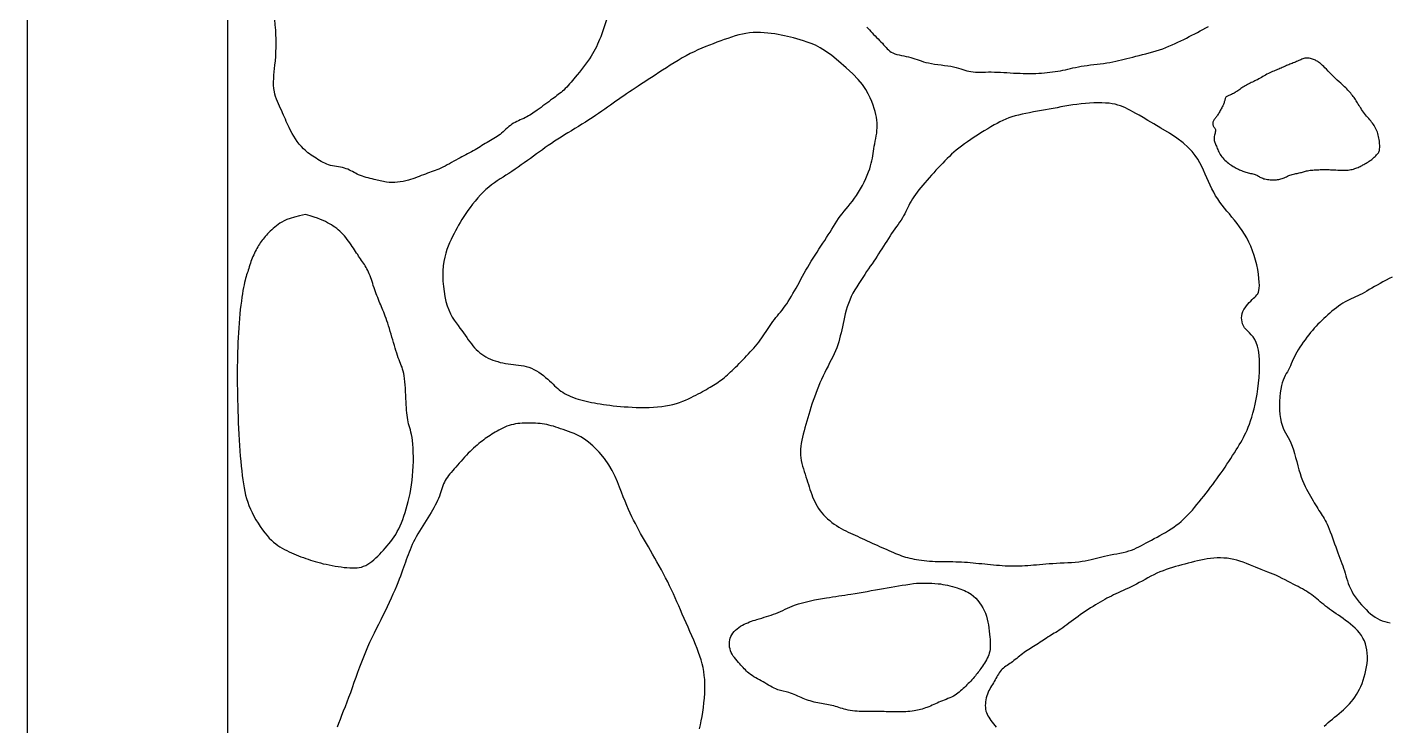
# Model space of a CAD drawing. Header units: inches. Extents: x 11 to 68, y 11 to 126.
# Drawn here: x 11.41 to 45.38, y 51.98 to 69.4 of the extents above; entities that cross this region are included whole.
import ezdxf

# ---------------------------------------------------------------- set-up
doc = ezdxf.new("R2010")
doc.units = ezdxf.units.IN
doc.header["$MEASUREMENT"] = 0

msp = doc.modelspace()

# ---------------------------------------------------------------- linework, layer by layer
for p, q in [((11.407, 126.012), (11.407, 23.607)), ((16.407, 26.012), (16.407, 126.012))]:
    msp.add_line(p, q)
for points in [[(32.344, 69.404), (32.373, 69.368), (32.404, 69.331), (32.436, 69.294), (32.47, 69.257), (32.507, 69.22), (32.544, 69.183), (32.582, 69.145), (32.62, 69.108), (32.657, 69.071), (32.693, 69.034), (32.727, 68.997), (32.759, 68.961), (32.789, 68.927), (32.818, 68.893), (32.848, 68.861), (32.879, 68.831), (32.913, 68.803), (32.95, 68.778), (32.992, 68.756), (33.039, 68.737), (33.091, 68.721), (33.145, 68.707), (33.203, 68.694), (33.261, 68.682), (33.32, 68.67), (33.378, 68.658), (33.434, 68.644), (33.488, 68.629), (33.54, 68.612), (33.591, 68.594), (33.643, 68.576), (33.697, 68.557), (33.754, 68.539), (33.815, 68.523), (33.881, 68.507), (33.954, 68.493), (34.031, 68.481), (34.112, 68.47), (34.194, 68.459), (34.276, 68.448), (34.356, 68.437), (34.433, 68.424), (34.504, 68.411), (34.57, 68.395), (34.629, 68.379), (34.684, 68.361), (34.736, 68.344), (34.786, 68.328), (34.835, 68.313), (34.885, 68.301), (34.936, 68.291), (34.99, 68.284), (35.047, 68.281), (35.106, 68.279), (35.169, 68.279), (35.234, 68.28), (35.301, 68.282), (35.371, 68.283), (35.444, 68.283), (35.519, 68.282), (35.595, 68.279), (35.674, 68.275), (35.753, 68.271), (35.834, 68.266), (35.915, 68.261), (35.997, 68.257), (36.078, 68.253), (36.159, 68.25), (36.24, 68.247), (36.319, 68.246), (36.398, 68.246), (36.475, 68.247), (36.551, 68.249), (36.626, 68.252), (36.698, 68.256), (36.769, 68.261), (36.839, 68.267), (36.906, 68.275), (36.973, 68.283), (37.038, 68.293), (37.102, 68.303), (37.165, 68.315), (37.228, 68.327), (37.29, 68.34), (37.353, 68.354), (37.416, 68.368), (37.48, 68.383), (37.546, 68.397), (37.614, 68.411), (37.684, 68.424), (37.758, 68.436), (37.835, 68.447), (37.914, 68.458), (37.996, 68.467), (38.079, 68.477), (38.161, 68.487), (38.243, 68.497), (38.323, 68.508), (38.401, 68.52), (38.475, 68.534), (38.547, 68.549), (38.617, 68.565), (38.687, 68.582), (38.756, 68.6), (38.826, 68.618), (38.898, 68.637), (38.972, 68.656), (39.05, 68.676), (39.13, 68.695), (39.213, 68.716), (39.297, 68.737), (39.382, 68.759), (39.467, 68.782), (39.551, 68.807), (39.634, 68.834), (39.716, 68.862), (39.795, 68.892), (39.873, 68.923), (39.949, 68.956), (40.024, 68.99), (40.098, 69.024), (40.17, 69.059), (40.24, 69.094), (40.31, 69.129), (40.379, 69.164), (40.447, 69.2), (40.515, 69.235), (40.583, 69.271), (40.652, 69.307), (40.721, 69.344), (40.791, 69.381), (40.862, 69.419)], [(31.828, 68.382), (31.635, 68.555), (31.465, 68.693), (31.313, 68.802), (31.178, 68.885), (31.058, 68.948), (30.949, 68.995), (30.851, 69.03), (30.76, 69.059), (30.674, 69.084), (30.592, 69.108), (30.513, 69.13), (30.436, 69.15), (30.36, 69.168), (30.284, 69.186), (30.207, 69.202), (30.127, 69.217), (30.044, 69.231), (29.958, 69.243), (29.871, 69.254), (29.781, 69.262), (29.69, 69.267), (29.599, 69.268), (29.507, 69.265), (29.416, 69.257), (29.325, 69.244), (29.236, 69.227), (29.146, 69.205), (29.057, 69.18), (28.967, 69.151), (28.877, 69.121), (28.787, 69.089), (28.696, 69.056), (28.604, 69.022), (28.511, 68.988), (28.417, 68.952), (28.322, 68.915), (28.226, 68.876), (28.129, 68.834), (28.031, 68.788), (27.933, 68.74), (27.834, 68.687), (27.735, 68.632), (27.635, 68.573), (27.537, 68.513), (27.438, 68.452), (27.342, 68.39), (27.246, 68.328), (27.153, 68.267), (27.061, 68.207), (26.972, 68.149), (26.886, 68.093), (26.802, 68.038), (26.72, 67.984), (26.641, 67.932), (26.565, 67.882), (26.491, 67.832), (26.421, 67.784), (26.352, 67.738), (26.285, 67.691), (26.218, 67.645), (26.152, 67.599), (26.086, 67.553), (26.018, 67.506), (25.949, 67.457), (25.878, 67.407), (25.805, 67.356), (25.729, 67.303), (25.652, 67.25), (25.572, 67.196), (25.491, 67.142), (25.408, 67.087), (25.323, 67.033), (25.237, 66.979), (25.15, 66.925), (25.062, 66.871), (24.974, 66.818), (24.887, 66.765), (24.801, 66.712), (24.716, 66.66), (24.633, 66.607), (24.553, 66.555), (24.475, 66.503), (24.399, 66.451), (24.324, 66.399), (24.25, 66.346), (24.176, 66.293), (24.102, 66.24), (24.028, 66.185), (23.952, 66.13), (23.876, 66.075), (23.8, 66.019), (23.723, 65.964), (23.646, 65.909), (23.569, 65.856), (23.493, 65.804), (23.417, 65.755), (23.343, 65.707), (23.269, 65.661), (23.197, 65.615), (23.125, 65.569), (23.053, 65.52), (22.983, 65.469), (22.913, 65.414), (22.843, 65.353), (22.774, 65.287), (22.706, 65.217), (22.639, 65.142), (22.574, 65.064), (22.511, 64.986), (22.45, 64.906), (22.393, 64.827), (22.34, 64.751), (22.29, 64.676), (22.245, 64.604), (22.202, 64.534), (22.161, 64.464), (22.123, 64.395), (22.086, 64.325), (22.049, 64.254), (22.012, 64.181), (21.975, 64.106), (21.939, 64.027), (21.904, 63.944), (21.871, 63.856), (21.841, 63.763), (21.815, 63.664), (21.794, 63.559), (21.778, 63.446), (21.77, 63.325), (21.767, 63.199), (21.771, 63.069), (21.782, 62.938), (21.798, 62.809), (21.819, 62.683), (21.847, 62.563), (21.879, 62.451), (21.917, 62.35), (21.959, 62.257), (22.004, 62.173), (22.051, 62.097), (22.1, 62.026), (22.148, 61.959), (22.196, 61.896), (22.242, 61.836), (22.285, 61.776), (22.326, 61.718), (22.366, 61.661), (22.404, 61.606), (22.442, 61.553), (22.481, 61.502), (22.52, 61.453), (22.56, 61.406), (22.602, 61.362), (22.646, 61.321), (22.692, 61.282), (22.74, 61.245), (22.791, 61.212), (22.843, 61.18), (22.898, 61.152), (22.955, 61.125), (23.014, 61.101), (23.074, 61.08), (23.137, 61.061), (23.201, 61.043), (23.266, 61.028), (23.331, 61.015), (23.397, 61.004), (23.463, 60.995), (23.528, 60.987), (23.593, 60.98), (23.658, 60.972), (23.723, 60.964), (23.787, 60.953), (23.85, 60.939), (23.914, 60.921), (23.977, 60.898), (24.039, 60.869), (24.101, 60.835), (24.162, 60.797), (24.221, 60.756), (24.277, 60.713), (24.332, 60.669), (24.383, 60.625), (24.431, 60.581), (24.475, 60.54), (24.517, 60.5), (24.556, 60.462), (24.595, 60.426), (24.633, 60.391), (24.672, 60.358), (24.713, 60.327), (24.757, 60.297), (24.804, 60.268), (24.854, 60.241), (24.908, 60.215), (24.964, 60.191), (25.023, 60.168), (25.083, 60.146), (25.145, 60.126), (25.209, 60.107), (25.274, 60.09), (25.34, 60.074), (25.407, 60.058), (25.476, 60.044), (25.547, 60.031), (25.619, 60.019), (25.694, 60.007), (25.771, 59.996), (25.851, 59.985), (25.933, 59.974), (26.018, 59.964), (26.105, 59.955), (26.196, 59.946), (26.289, 59.939), (26.386, 59.932), (26.487, 59.926), (26.59, 59.922), (26.696, 59.92), (26.803, 59.919), (26.911, 59.92), (27.018, 59.925), (27.123, 59.932), (27.226, 59.942), (27.324, 59.956), (27.418, 59.974), (27.507, 59.996), (27.592, 60.02), (27.673, 60.047), (27.749, 60.075), (27.822, 60.105), (27.891, 60.136), (27.957, 60.166), (28.02, 60.197), (28.08, 60.227), (28.137, 60.257), (28.191, 60.286), (28.243, 60.314), (28.293, 60.342), (28.341, 60.37), (28.387, 60.397), (28.432, 60.423), (28.475, 60.449), (28.517, 60.474), (28.558, 60.5), (28.598, 60.526), (28.637, 60.552), (28.675, 60.579), (28.713, 60.607), (28.75, 60.636), (28.788, 60.667), (28.825, 60.699), (28.863, 60.732), (28.902, 60.767), (28.941, 60.804), (28.982, 60.842), (29.024, 60.883), (29.067, 60.925), (29.112, 60.969), (29.157, 61.014), (29.204, 61.061), (29.25, 61.108), (29.297, 61.157), (29.343, 61.205), (29.389, 61.254), (29.434, 61.303), (29.478, 61.352), (29.521, 61.401), (29.563, 61.451), (29.604, 61.501), (29.644, 61.551), (29.683, 61.601), (29.72, 61.653), (29.757, 61.705), (29.792, 61.757), (29.827, 61.809), (29.861, 61.862), (29.896, 61.914), (29.93, 61.965), (29.964, 62.015), (30, 62.064), (30.036, 62.111), (30.072, 62.158), (30.11, 62.204), (30.148, 62.251), (30.186, 62.298), (30.225, 62.346), (30.264, 62.397), (30.303, 62.45), (30.342, 62.506), (30.381, 62.565), (30.421, 62.627), (30.46, 62.691), (30.499, 62.757), (30.539, 62.825), (30.578, 62.895), (30.618, 62.967), (30.658, 63.04), (30.698, 63.115), (30.739, 63.19), (30.78, 63.266), (30.822, 63.342), (30.865, 63.418), (30.909, 63.494), (30.955, 63.57), (31.002, 63.645), (31.049, 63.719), (31.098, 63.793), (31.147, 63.866), (31.195, 63.939), (31.243, 64.011), (31.29, 64.082), (31.335, 64.153), (31.379, 64.223), (31.422, 64.293), (31.464, 64.362), (31.505, 64.429), (31.547, 64.496), (31.589, 64.562), (31.633, 64.626), (31.678, 64.689), (31.725, 64.75), (31.774, 64.811), (31.824, 64.872), (31.875, 64.933), (31.927, 64.997), (31.979, 65.063), (32.031, 65.133), (32.082, 65.206), (32.132, 65.285), (32.181, 65.367), (32.228, 65.452), (32.273, 65.538), (32.314, 65.624), (32.351, 65.708), (32.384, 65.79), (32.412, 65.867), (32.434, 65.939), (32.452, 66.007), (32.466, 66.071), (32.478, 66.132), (32.487, 66.192), (32.496, 66.251), (32.505, 66.31), (32.514, 66.37), (32.525, 66.431), (32.538, 66.494), (32.551, 66.559), (32.564, 66.624), (32.576, 66.69), (32.586, 66.756), (32.593, 66.822), (32.598, 66.888), (32.599, 66.954), (32.596, 67.019), (32.589, 67.085), (32.578, 67.153), (32.564, 67.224), (32.545, 67.297), (32.523, 67.375), (32.496, 67.457), (32.466, 67.545), (32.427, 67.639), (32.377, 67.741), (32.312, 67.85), (32.229, 67.968), (32.123, 68.096), (31.99, 68.233), (31.828, 68.382)], [(43.958, 68.19), (43.896, 68.254), (43.843, 68.307), (43.799, 68.352), (43.762, 68.388), (43.73, 68.419), (43.704, 68.444), (43.681, 68.465), (43.66, 68.483), (43.64, 68.499), (43.622, 68.514), (43.603, 68.528), (43.585, 68.54), (43.566, 68.552), (43.546, 68.563), (43.525, 68.574), (43.503, 68.584), (43.479, 68.594), (43.453, 68.603), (43.426, 68.611), (43.398, 68.619), (43.37, 68.624), (43.342, 68.628), (43.314, 68.63), (43.286, 68.629), (43.26, 68.625), (43.234, 68.618), (43.208, 68.61), (43.183, 68.6), (43.158, 68.589), (43.133, 68.577), (43.107, 68.565), (43.081, 68.553), (43.054, 68.541), (43.027, 68.53), (42.999, 68.519), (42.971, 68.508), (42.943, 68.498), (42.915, 68.487), (42.887, 68.476), (42.859, 68.465), (42.831, 68.453), (42.804, 68.441), (42.777, 68.429), (42.75, 68.416), (42.723, 68.404), (42.695, 68.391), (42.667, 68.379), (42.639, 68.367), (42.609, 68.355), (42.579, 68.344), (42.549, 68.332), (42.517, 68.32), (42.485, 68.307), (42.453, 68.293), (42.419, 68.278), (42.386, 68.262), (42.351, 68.245), (42.317, 68.226), (42.282, 68.206), (42.247, 68.186), (42.212, 68.166), (42.178, 68.146), (42.144, 68.127), (42.111, 68.108), (42.078, 68.091), (42.047, 68.075), (42.016, 68.06), (41.985, 68.046), (41.955, 68.031), (41.925, 68.017), (41.895, 68.002), (41.865, 67.987), (41.835, 67.971), (41.805, 67.955), (41.775, 67.938), (41.746, 67.92), (41.717, 67.903), (41.689, 67.885), (41.662, 67.867), (41.636, 67.85), (41.611, 67.833), (41.587, 67.816), (41.565, 67.8), (41.543, 67.785), (41.521, 67.771), (41.499, 67.758), (41.478, 67.745), (41.456, 67.734), (41.434, 67.724), (41.411, 67.716), (41.389, 67.707), (41.368, 67.699), (41.348, 67.691), (41.33, 67.683), (41.314, 67.673), (41.3, 67.663), (41.289, 67.651), (41.281, 67.637), (41.275, 67.622), (41.27, 67.607), (41.266, 67.59), (41.262, 67.572), (41.258, 67.554), (41.253, 67.535), (41.247, 67.516), (41.24, 67.496), (41.232, 67.476), (41.223, 67.456), (41.212, 67.435), (41.202, 67.413), (41.19, 67.391), (41.178, 67.368), (41.166, 67.345), (41.153, 67.321), (41.14, 67.297), (41.127, 67.273), (41.114, 67.25), (41.101, 67.228), (41.087, 67.207), (41.073, 67.188), (41.06, 67.17), (41.046, 67.153), (41.033, 67.138), (41.021, 67.123), (41.009, 67.109), (40.999, 67.095), (40.989, 67.081), (40.981, 67.066), (40.975, 67.05), (40.97, 67.033), (40.967, 67.016), (40.966, 66.999), (40.966, 66.982), (40.968, 66.966), (40.972, 66.951), (40.977, 66.937), (40.985, 66.925), (40.994, 66.913), (41.003, 66.902), (41.012, 66.891), (41.02, 66.879), (41.027, 66.865), (41.031, 66.849), (41.033, 66.831), (41.032, 66.81), (41.028, 66.786), (41.022, 66.76), (41.015, 66.732), (41.008, 66.704), (41.002, 66.676), (40.998, 66.648), (40.996, 66.621), (40.997, 66.596), (41, 66.572), (41.006, 66.549), (41.014, 66.526), (41.024, 66.504), (41.034, 66.481), (41.045, 66.457), (41.056, 66.432), (41.066, 66.406), (41.077, 66.378), (41.088, 66.349), (41.1, 66.319), (41.114, 66.289), (41.129, 66.258), (41.146, 66.228), (41.165, 66.197), (41.187, 66.168), (41.212, 66.139), (41.239, 66.11), (41.267, 66.083), (41.296, 66.057), (41.326, 66.032), (41.356, 66.009), (41.385, 65.987), (41.415, 65.967), (41.443, 65.948), (41.471, 65.93), (41.498, 65.914), (41.525, 65.899), (41.552, 65.885), (41.578, 65.871), (41.604, 65.859), (41.631, 65.846), (41.657, 65.835), (41.684, 65.823), (41.711, 65.813), (41.738, 65.803), (41.765, 65.793), (41.793, 65.785), (41.822, 65.776), (41.851, 65.769), (41.88, 65.762), (41.909, 65.756), (41.938, 65.749), (41.966, 65.743), (41.993, 65.735), (42.018, 65.728), (42.042, 65.719), (42.064, 65.709), (42.084, 65.698), (42.103, 65.687), (42.123, 65.675), (42.142, 65.664), (42.163, 65.652), (42.185, 65.642), (42.209, 65.632), (42.236, 65.623), (42.265, 65.616), (42.296, 65.61), (42.328, 65.605), (42.361, 65.601), (42.395, 65.598), (42.428, 65.595), (42.46, 65.594), (42.492, 65.594), (42.523, 65.594), (42.552, 65.596), (42.581, 65.599), (42.61, 65.603), (42.638, 65.608), (42.666, 65.615), (42.693, 65.624), (42.72, 65.634), (42.748, 65.646), (42.775, 65.659), (42.803, 65.672), (42.831, 65.685), (42.859, 65.698), (42.888, 65.71), (42.917, 65.72), (42.947, 65.73), (42.977, 65.737), (43.007, 65.744), (43.036, 65.75), (43.066, 65.756), (43.095, 65.761), (43.123, 65.767), (43.15, 65.773), (43.175, 65.779), (43.2, 65.786), (43.225, 65.793), (43.25, 65.801), (43.275, 65.808), (43.301, 65.815), (43.329, 65.821), (43.358, 65.827), (43.39, 65.832), (43.424, 65.836), (43.459, 65.839), (43.496, 65.842), (43.533, 65.844), (43.571, 65.846), (43.608, 65.847), (43.645, 65.848), (43.682, 65.849), (43.718, 65.849), (43.754, 65.85), (43.79, 65.849), (43.827, 65.849), (43.865, 65.848), (43.904, 65.847), (43.946, 65.845), (43.989, 65.842), (44.033, 65.84), (44.079, 65.837), (44.125, 65.835), (44.17, 65.833), (44.215, 65.832), (44.259, 65.832), (44.3, 65.834), (44.339, 65.837), (44.376, 65.842), (44.41, 65.848), (44.443, 65.855), (44.474, 65.863), (44.503, 65.873), (44.532, 65.883), (44.559, 65.893), (44.586, 65.905), (44.612, 65.916), (44.638, 65.928), (44.663, 65.941), (44.687, 65.953), (44.71, 65.965), (44.732, 65.977), (44.753, 65.989), (44.773, 66), (44.792, 66.011), (44.811, 66.022), (44.83, 66.034), (44.849, 66.046), (44.868, 66.058), (44.887, 66.072), (44.907, 66.087), (44.928, 66.103), (44.949, 66.121), (44.971, 66.139), (44.992, 66.158), (45.013, 66.177), (45.032, 66.196), (45.051, 66.215), (45.067, 66.234), (45.081, 66.252), (45.093, 66.27), (45.103, 66.287), (45.112, 66.306), (45.118, 66.326), (45.123, 66.347), (45.126, 66.37), (45.128, 66.396), (45.129, 66.425), (45.128, 66.456), (45.126, 66.489), (45.123, 66.524), (45.119, 66.561), (45.113, 66.598), (45.107, 66.635), (45.099, 66.673), (45.09, 66.709), (45.079, 66.746), (45.068, 66.782), (45.055, 66.817), (45.041, 66.851), (45.025, 66.884), (45.008, 66.916), (44.989, 66.947), (44.969, 66.977), (44.948, 67.006), (44.925, 67.034), (44.902, 67.062), (44.877, 67.091), (44.852, 67.12), (44.827, 67.15), (44.801, 67.181), (44.776, 67.213), (44.751, 67.247), (44.726, 67.281), (44.701, 67.316), (44.677, 67.351), (44.654, 67.385), (44.633, 67.418), (44.612, 67.451), (44.593, 67.481), (44.574, 67.511), (44.557, 67.539), (44.54, 67.566), (44.522, 67.593), (44.505, 67.62), (44.487, 67.646), (44.468, 67.672), (44.448, 67.699), (44.427, 67.725), (44.405, 67.752), (44.382, 67.779), (44.358, 67.806), (44.332, 67.833), (44.306, 67.859), (44.28, 67.886), (44.252, 67.912), (44.223, 67.938), (44.191, 67.967), (44.155, 68), (44.115, 68.037), (44.069, 68.08), (44.017, 68.131), (43.958, 68.19)], [(39.883, 66.757), (39.671, 66.882), (39.494, 66.987), (39.348, 67.074), (39.227, 67.145), (39.129, 67.203), (39.046, 67.251), (38.975, 67.291), (38.911, 67.326), (38.85, 67.358), (38.79, 67.388), (38.729, 67.414), (38.667, 67.438), (38.602, 67.459), (38.533, 67.477), (38.459, 67.491), (38.379, 67.502), (38.292, 67.509), (38.199, 67.513), (38.101, 67.513), (37.999, 67.511), (37.895, 67.506), (37.789, 67.498), (37.683, 67.488), (37.579, 67.476), (37.476, 67.462), (37.376, 67.446), (37.277, 67.43), (37.179, 67.412), (37.082, 67.393), (36.985, 67.375), (36.889, 67.356), (36.791, 67.338), (36.693, 67.32), (36.594, 67.303), (36.496, 67.286), (36.398, 67.268), (36.303, 67.25), (36.211, 67.23), (36.121, 67.21), (36.036, 67.187), (35.956, 67.163), (35.879, 67.136), (35.805, 67.107), (35.732, 67.075), (35.66, 67.04), (35.587, 67.002), (35.512, 66.961), (35.434, 66.917), (35.353, 66.869), (35.269, 66.818), (35.184, 66.765), (35.098, 66.71), (35.012, 66.655), (34.929, 66.599), (34.848, 66.543), (34.772, 66.489), (34.701, 66.436), (34.634, 66.384), (34.571, 66.333), (34.511, 66.282), (34.454, 66.231), (34.398, 66.179), (34.343, 66.126), (34.288, 66.071), (34.232, 66.013), (34.176, 65.954), (34.119, 65.894), (34.063, 65.832), (34.007, 65.77), (33.951, 65.707), (33.896, 65.645), (33.841, 65.583), (33.788, 65.521), (33.736, 65.461), (33.686, 65.402), (33.638, 65.344), (33.592, 65.286), (33.55, 65.229), (33.51, 65.174), (33.475, 65.119), (33.443, 65.065), (33.414, 65.011), (33.387, 64.958), (33.362, 64.906), (33.337, 64.854), (33.312, 64.802), (33.286, 64.75), (33.258, 64.698), (33.226, 64.645), (33.193, 64.592), (33.157, 64.538), (33.119, 64.484), (33.081, 64.428), (33.041, 64.372), (33, 64.314), (32.959, 64.254), (32.919, 64.194), (32.878, 64.132), (32.838, 64.069), (32.797, 64.005), (32.757, 63.941), (32.717, 63.878), (32.676, 63.814), (32.635, 63.751), (32.595, 63.688), (32.553, 63.626), (32.512, 63.564), (32.469, 63.502), (32.426, 63.438), (32.381, 63.372), (32.335, 63.305), (32.287, 63.235), (32.238, 63.163), (32.188, 63.087), (32.138, 63.01), (32.089, 62.93), (32.041, 62.849), (31.995, 62.766), (31.953, 62.682), (31.915, 62.597), (31.881, 62.512), (31.852, 62.427), (31.826, 62.341), (31.803, 62.257), (31.783, 62.173), (31.765, 62.09), (31.747, 62.009), (31.731, 61.929), (31.714, 61.851), (31.697, 61.776), (31.679, 61.701), (31.66, 61.627), (31.638, 61.554), (31.615, 61.481), (31.589, 61.408), (31.559, 61.334), (31.527, 61.26), (31.491, 61.184), (31.453, 61.107), (31.413, 61.029), (31.372, 60.95), (31.33, 60.869), (31.289, 60.787), (31.248, 60.704), (31.209, 60.618), (31.171, 60.532), (31.134, 60.444), (31.099, 60.356), (31.065, 60.267), (31.032, 60.179), (31.001, 60.09), (30.972, 60.002), (30.943, 59.915), (30.916, 59.829), (30.891, 59.743), (30.866, 59.659), (30.842, 59.576), (30.82, 59.494), (30.798, 59.413), (30.777, 59.333), (30.756, 59.254), (30.737, 59.177), (30.72, 59.1), (30.706, 59.025), (30.694, 58.951), (30.687, 58.877), (30.683, 58.805), (30.685, 58.733), (30.691, 58.663), (30.703, 58.593), (30.718, 58.524), (30.736, 58.456), (30.757, 58.389), (30.779, 58.322), (30.801, 58.256), (30.823, 58.191), (30.844, 58.127), (30.864, 58.063), (30.883, 58), (30.903, 57.937), (30.923, 57.875), (30.943, 57.814), (30.965, 57.753), (30.988, 57.692), (31.014, 57.632), (31.041, 57.573), (31.071, 57.514), (31.103, 57.457), (31.138, 57.4), (31.176, 57.345), (31.217, 57.292), (31.261, 57.24), (31.309, 57.191), (31.36, 57.143), (31.414, 57.098), (31.469, 57.054), (31.527, 57.013), (31.585, 56.974), (31.643, 56.938), (31.701, 56.903), (31.759, 56.871), (31.816, 56.841), (31.873, 56.813), (31.93, 56.786), (31.987, 56.759), (32.045, 56.733), (32.104, 56.707), (32.163, 56.681), (32.224, 56.653), (32.285, 56.626), (32.347, 56.597), (32.41, 56.568), (32.473, 56.54), (32.535, 56.511), (32.597, 56.483), (32.658, 56.455), (32.718, 56.427), (32.778, 56.401), (32.836, 56.375), (32.892, 56.351), (32.948, 56.327), (33.002, 56.304), (33.056, 56.282), (33.107, 56.262), (33.158, 56.242), (33.207, 56.224), (33.257, 56.207), (33.306, 56.191), (33.357, 56.176), (33.408, 56.163), (33.462, 56.15), (33.518, 56.138), (33.577, 56.128), (33.638, 56.118), (33.702, 56.11), (33.768, 56.102), (33.836, 56.096), (33.905, 56.091), (33.976, 56.086), (34.047, 56.083), (34.119, 56.081), (34.192, 56.079), (34.265, 56.078), (34.338, 56.077), (34.412, 56.077), (34.485, 56.076), (34.558, 56.074), (34.631, 56.072), (34.703, 56.069), (34.775, 56.064), (34.846, 56.059), (34.918, 56.054), (34.989, 56.047), (35.061, 56.041), (35.133, 56.033), (35.205, 56.026), (35.278, 56.018), (35.351, 56.011), (35.424, 56.003), (35.497, 55.996), (35.571, 55.989), (35.644, 55.984), (35.716, 55.979), (35.788, 55.974), (35.86, 55.972), (35.931, 55.97), (36.001, 55.969), (36.072, 55.97), (36.142, 55.971), (36.212, 55.974), (36.283, 55.977), (36.354, 55.982), (36.425, 55.987), (36.497, 55.993), (36.571, 55.999), (36.647, 56.006), (36.725, 56.013), (36.805, 56.019), (36.889, 56.026), (36.976, 56.031), (37.067, 56.037), (37.16, 56.042), (37.256, 56.047), (37.351, 56.052), (37.445, 56.058), (37.537, 56.065), (37.626, 56.074), (37.709, 56.085), (37.787, 56.098), (37.861, 56.112), (37.93, 56.128), (37.997, 56.145), (38.063, 56.163), (38.13, 56.18), (38.197, 56.197), (38.267, 56.214), (38.341, 56.229), (38.417, 56.244), (38.495, 56.258), (38.574, 56.272), (38.652, 56.288), (38.729, 56.304), (38.804, 56.322), (38.875, 56.342), (38.942, 56.365), (39.005, 56.39), (39.066, 56.417), (39.125, 56.446), (39.184, 56.477), (39.244, 56.509), (39.305, 56.543), (39.368, 56.578), (39.434, 56.613), (39.504, 56.65), (39.575, 56.688), (39.646, 56.726), (39.719, 56.766), (39.79, 56.806), (39.86, 56.848), (39.928, 56.891), (39.992, 56.935), (40.055, 56.981), (40.115, 57.028), (40.173, 57.077), (40.23, 57.129), (40.287, 57.183), (40.343, 57.24), (40.399, 57.3), (40.456, 57.363), (40.513, 57.429), (40.571, 57.497), (40.629, 57.567), (40.686, 57.639), (40.744, 57.711), (40.8, 57.784), (40.856, 57.857), (40.911, 57.929), (40.964, 58.001), (41.017, 58.073), (41.069, 58.144), (41.12, 58.216), (41.171, 58.287), (41.221, 58.359), (41.27, 58.431), (41.319, 58.504), (41.367, 58.576), (41.414, 58.649), (41.459, 58.72), (41.504, 58.79), (41.546, 58.859), (41.587, 58.925), (41.625, 58.988), (41.661, 59.049), (41.696, 59.108), (41.728, 59.167), (41.759, 59.226), (41.789, 59.288), (41.819, 59.354), (41.848, 59.425), (41.878, 59.502), (41.907, 59.587), (41.937, 59.679), (41.967, 59.779), (41.995, 59.886), (42.023, 60), (42.048, 60.122), (42.071, 60.25), (42.091, 60.385), (42.108, 60.526), (42.121, 60.67), (42.13, 60.815), (42.133, 60.958), (42.13, 61.096), (42.122, 61.226), (42.106, 61.345), (42.082, 61.45), (42.051, 61.54), (42.013, 61.615), (41.971, 61.678), (41.926, 61.733), (41.88, 61.78), (41.836, 61.824), (41.796, 61.865), (41.76, 61.907), (41.731, 61.953), (41.709, 62), (41.694, 62.05), (41.686, 62.101), (41.684, 62.153), (41.689, 62.206), (41.7, 62.258), (41.718, 62.309), (41.741, 62.358), (41.77, 62.406), (41.802, 62.451), (41.838, 62.495), (41.875, 62.535), (41.912, 62.573), (41.948, 62.608), (41.983, 62.64), (42.014, 62.668), (42.042, 62.695), (42.067, 62.723), (42.088, 62.754), (42.104, 62.791), (42.116, 62.836), (42.124, 62.892), (42.126, 62.96), (42.124, 63.043), (42.116, 63.137), (42.103, 63.242), (42.085, 63.355), (42.061, 63.472), (42.032, 63.591), (41.998, 63.71), (41.959, 63.826), (41.914, 63.938), (41.865, 64.044), (41.811, 64.145), (41.755, 64.242), (41.695, 64.335), (41.634, 64.423), (41.571, 64.508), (41.508, 64.589), (41.444, 64.667), (41.381, 64.743), (41.319, 64.817), (41.258, 64.891), (41.199, 64.965), (41.142, 65.04), (41.088, 65.118), (41.036, 65.198), (40.988, 65.283), (40.943, 65.37), (40.899, 65.46), (40.858, 65.552), (40.817, 65.645), (40.776, 65.739), (40.734, 65.832), (40.691, 65.925), (40.645, 66.017), (40.593, 66.109), (40.53, 66.203), (40.451, 66.301), (40.351, 66.403), (40.226, 66.513), (40.072, 66.63), (39.883, 66.757)], [(18.348, 64.731), (18.194, 64.695), (18.067, 64.662), (17.962, 64.631), (17.878, 64.601), (17.809, 64.571), (17.752, 64.542), (17.704, 64.512), (17.66, 64.482), (17.619, 64.45), (17.579, 64.417), (17.54, 64.383), (17.503, 64.349), (17.467, 64.315), (17.433, 64.28), (17.401, 64.246), (17.37, 64.213), (17.341, 64.181), (17.314, 64.15), (17.288, 64.119), (17.263, 64.089), (17.24, 64.057), (17.217, 64.026), (17.195, 63.993), (17.174, 63.959), (17.153, 63.924), (17.132, 63.886), (17.111, 63.848), (17.091, 63.808), (17.072, 63.768), (17.053, 63.726), (17.035, 63.684), (17.018, 63.642), (17.002, 63.599), (16.986, 63.556), (16.971, 63.513), (16.956, 63.471), (16.943, 63.428), (16.929, 63.386), (16.916, 63.345), (16.903, 63.304), (16.89, 63.264), (16.877, 63.223), (16.864, 63.181), (16.852, 63.137), (16.839, 63.089), (16.826, 63.036), (16.813, 62.976), (16.799, 62.91), (16.786, 62.836), (16.772, 62.754), (16.758, 62.665), (16.745, 62.57), (16.732, 62.469), (16.719, 62.363), (16.708, 62.253), (16.697, 62.139), (16.687, 62.023), (16.679, 61.904), (16.672, 61.783), (16.665, 61.662), (16.66, 61.54), (16.655, 61.419), (16.651, 61.299), (16.648, 61.181), (16.646, 61.065), (16.644, 60.951), (16.643, 60.836), (16.643, 60.722), (16.643, 60.605), (16.644, 60.487), (16.646, 60.364), (16.648, 60.237), (16.651, 60.104), (16.655, 59.966), (16.659, 59.826), (16.665, 59.682), (16.67, 59.538), (16.677, 59.393), (16.684, 59.25), (16.692, 59.108), (16.7, 58.97), (16.71, 58.835), (16.719, 58.704), (16.73, 58.577), (16.742, 58.455), (16.754, 58.337), (16.767, 58.225), (16.781, 58.118), (16.796, 58.016), (16.813, 57.919), (16.832, 57.826), (16.853, 57.736), (16.877, 57.648), (16.904, 57.561), (16.936, 57.474), (16.973, 57.386), (17.014, 57.297), (17.06, 57.208), (17.11, 57.119), (17.163, 57.032), (17.217, 56.948), (17.273, 56.868), (17.329, 56.794), (17.385, 56.725), (17.44, 56.664), (17.494, 56.61), (17.548, 56.562), (17.601, 56.519), (17.654, 56.48), (17.708, 56.444), (17.763, 56.412), (17.819, 56.381), (17.876, 56.352), (17.934, 56.323), (17.993, 56.296), (18.052, 56.27), (18.112, 56.245), (18.172, 56.221), (18.232, 56.198), (18.291, 56.175), (18.35, 56.154), (18.409, 56.134), (18.467, 56.114), (18.527, 56.095), (18.588, 56.077), (18.652, 56.059), (18.717, 56.042), (18.785, 56.025), (18.857, 56.009), (18.931, 55.994), (19.007, 55.979), (19.083, 55.966), (19.159, 55.954), (19.235, 55.943), (19.308, 55.933), (19.379, 55.926), (19.446, 55.921), (19.51, 55.918), (19.571, 55.918), (19.63, 55.922), (19.686, 55.93), (19.741, 55.942), (19.794, 55.959), (19.846, 55.982), (19.898, 56.01), (19.949, 56.043), (19.999, 56.081), (20.048, 56.123), (20.097, 56.168), (20.146, 56.215), (20.194, 56.264), (20.241, 56.313), (20.288, 56.363), (20.335, 56.414), (20.38, 56.466), (20.425, 56.519), (20.469, 56.575), (20.512, 56.632), (20.553, 56.693), (20.593, 56.756), (20.631, 56.823), (20.668, 56.894), (20.703, 56.968), (20.736, 57.046), (20.769, 57.127), (20.799, 57.211), (20.829, 57.298), (20.857, 57.388), (20.883, 57.481), (20.908, 57.577), (20.932, 57.676), (20.953, 57.778), (20.972, 57.883), (20.989, 57.991), (21.003, 58.103), (21.015, 58.217), (21.024, 58.334), (21.03, 58.452), (21.034, 58.57), (21.035, 58.686), (21.033, 58.798), (21.029, 58.904), (21.022, 59.003), (21.013, 59.093), (21.002, 59.172), (20.989, 59.243), (20.974, 59.305), (20.96, 59.362), (20.945, 59.415), (20.93, 59.464), (20.916, 59.513), (20.904, 59.563), (20.893, 59.614), (20.884, 59.668), (20.877, 59.725), (20.871, 59.785), (20.866, 59.848), (20.861, 59.916), (20.858, 59.987), (20.854, 60.063), (20.85, 60.144), (20.846, 60.227), (20.842, 60.313), (20.837, 60.398), (20.831, 60.482), (20.824, 60.562), (20.816, 60.638), (20.806, 60.707), (20.794, 60.769), (20.781, 60.825), (20.766, 60.876), (20.751, 60.923), (20.734, 60.968), (20.716, 61.013), (20.697, 61.059), (20.679, 61.107), (20.659, 61.159), (20.64, 61.215), (20.62, 61.274), (20.6, 61.336), (20.58, 61.4), (20.56, 61.466), (20.539, 61.535), (20.519, 61.604), (20.498, 61.675), (20.477, 61.746), (20.456, 61.816), (20.435, 61.886), (20.415, 61.954), (20.394, 62.019), (20.374, 62.082), (20.354, 62.141), (20.334, 62.196), (20.315, 62.248), (20.296, 62.296), (20.277, 62.343), (20.258, 62.388), (20.239, 62.432), (20.221, 62.476), (20.202, 62.52), (20.183, 62.565), (20.164, 62.612), (20.145, 62.659), (20.126, 62.707), (20.107, 62.756), (20.089, 62.805), (20.071, 62.855), (20.053, 62.905), (20.036, 62.956), (20.02, 63.007), (20.003, 63.057), (19.987, 63.106), (19.97, 63.155), (19.953, 63.202), (19.935, 63.247), (19.917, 63.291), (19.897, 63.332), (19.877, 63.372), (19.856, 63.409), (19.834, 63.446), (19.812, 63.482), (19.789, 63.517), (19.766, 63.551), (19.742, 63.586), (19.719, 63.621), (19.695, 63.657), (19.67, 63.694), (19.646, 63.731), (19.62, 63.769), (19.594, 63.808), (19.567, 63.848), (19.54, 63.89), (19.511, 63.933), (19.481, 63.977), (19.45, 64.021), (19.418, 64.066), (19.384, 64.11), (19.35, 64.153), (19.315, 64.195), (19.279, 64.236), (19.241, 64.274), (19.203, 64.311), (19.163, 64.345), (19.122, 64.378), (19.08, 64.41), (19.036, 64.44), (18.991, 64.47), (18.944, 64.498), (18.895, 64.525), (18.843, 64.552), (18.785, 64.579), (18.72, 64.607), (18.646, 64.635), (18.56, 64.665), (18.461, 64.697), (18.348, 64.731)], [(45.439, 63.17), (45.361, 63.131), (45.284, 63.091), (45.209, 63.052), (45.136, 63.012), (45.065, 62.972), (44.997, 62.933), (44.931, 62.895), (44.867, 62.858), (44.806, 62.822), (44.746, 62.788), (44.688, 62.756), (44.632, 62.726), (44.578, 62.699), (44.524, 62.674), (44.471, 62.65), (44.419, 62.627), (44.367, 62.603), (44.315, 62.577), (44.263, 62.55), (44.21, 62.519), (44.156, 62.485), (44.101, 62.447), (44.046, 62.407), (43.992, 62.364), (43.937, 62.32), (43.884, 62.274), (43.831, 62.228), (43.78, 62.181), (43.73, 62.134), (43.681, 62.087), (43.634, 62.04), (43.588, 61.992), (43.542, 61.943), (43.496, 61.892), (43.45, 61.84), (43.404, 61.785), (43.358, 61.728), (43.311, 61.669), (43.265, 61.608), (43.22, 61.546), (43.176, 61.483), (43.135, 61.421), (43.096, 61.359), (43.06, 61.297), (43.028, 61.237), (42.999, 61.179), (42.972, 61.121), (42.947, 61.066), (42.923, 61.011), (42.9, 60.959), (42.876, 60.908), (42.852, 60.858), (42.826, 60.81), (42.799, 60.762), (42.772, 60.712), (42.745, 60.659), (42.72, 60.601), (42.697, 60.536), (42.676, 60.463), (42.658, 60.379), (42.644, 60.284), (42.635, 60.181), (42.629, 60.072), (42.628, 59.961), (42.631, 59.85), (42.639, 59.743), (42.652, 59.643), (42.67, 59.553), (42.692, 59.474), (42.718, 59.406), (42.748, 59.345), (42.78, 59.287), (42.814, 59.231), (42.848, 59.173), (42.882, 59.109), (42.915, 59.038), (42.946, 58.957), (42.976, 58.867), (43.004, 58.771), (43.031, 58.67), (43.059, 58.568), (43.086, 58.466), (43.114, 58.366), (43.143, 58.271), (43.173, 58.183), (43.205, 58.101), (43.237, 58.024), (43.27, 57.953), (43.303, 57.886), (43.337, 57.823), (43.37, 57.762), (43.403, 57.705), (43.435, 57.649), (43.466, 57.595), (43.497, 57.543), (43.527, 57.492), (43.556, 57.444), (43.584, 57.397), (43.612, 57.353), (43.639, 57.31), (43.666, 57.269), (43.692, 57.229), (43.717, 57.189), (43.742, 57.148), (43.767, 57.104), (43.792, 57.057), (43.817, 57.006), (43.843, 56.949), (43.869, 56.887), (43.895, 56.818), (43.922, 56.746), (43.949, 56.671), (43.976, 56.594), (44.003, 56.517), (44.03, 56.441), (44.057, 56.367), (44.083, 56.295), (44.11, 56.227), (44.135, 56.16), (44.16, 56.096), (44.184, 56.033), (44.206, 55.971), (44.228, 55.909), (44.248, 55.848), (44.266, 55.786), (44.284, 55.724), (44.302, 55.661), (44.321, 55.598), (44.342, 55.534), (44.367, 55.469), (44.396, 55.403), (44.43, 55.336), (44.469, 55.267), (44.514, 55.199), (44.563, 55.131), (44.616, 55.064), (44.671, 54.999), (44.728, 54.937), (44.786, 54.879), (44.843, 54.825), (44.9, 54.776), (44.957, 54.732), (45.013, 54.693), (45.07, 54.659), (45.129, 54.629), (45.189, 54.603), (45.251, 54.582), (45.317, 54.564), (45.385, 54.55)], [(25.509, 58.964), (25.403, 59.053), (25.304, 59.125), (25.213, 59.184), (25.127, 59.231), (25.047, 59.268), (24.972, 59.298), (24.9, 59.324), (24.832, 59.346), (24.767, 59.369), (24.705, 59.39), (24.644, 59.411), (24.585, 59.43), (24.527, 59.449), (24.47, 59.465), (24.414, 59.48), (24.359, 59.493), (24.303, 59.503), (24.247, 59.511), (24.192, 59.518), (24.136, 59.522), (24.08, 59.526), (24.025, 59.528), (23.969, 59.529), (23.913, 59.529), (23.858, 59.529), (23.802, 59.527), (23.747, 59.525), (23.692, 59.521), (23.637, 59.516), (23.582, 59.508), (23.528, 59.497), (23.474, 59.484), (23.421, 59.468), (23.368, 59.449), (23.316, 59.428), (23.266, 59.405), (23.216, 59.38), (23.167, 59.355), (23.12, 59.329), (23.075, 59.302), (23.031, 59.276), (22.989, 59.25), (22.947, 59.224), (22.907, 59.197), (22.867, 59.17), (22.827, 59.142), (22.788, 59.113), (22.747, 59.083), (22.707, 59.051), (22.665, 59.018), (22.623, 58.983), (22.581, 58.946), (22.537, 58.908), (22.494, 58.867), (22.449, 58.824), (22.404, 58.779), (22.359, 58.732), (22.313, 58.683), (22.268, 58.633), (22.223, 58.582), (22.178, 58.532), (22.135, 58.482), (22.093, 58.434), (22.053, 58.388), (22.014, 58.344), (21.978, 58.302), (21.944, 58.261), (21.912, 58.222), (21.882, 58.182), (21.855, 58.142), (21.83, 58.101), (21.808, 58.059), (21.788, 58.014), (21.77, 57.968), (21.753, 57.919), (21.737, 57.869), (21.72, 57.817), (21.703, 57.763), (21.684, 57.709), (21.662, 57.653), (21.637, 57.597), (21.61, 57.539), (21.58, 57.481), (21.547, 57.421), (21.512, 57.36), (21.475, 57.298), (21.436, 57.235), (21.396, 57.17), (21.354, 57.105), (21.312, 57.038), (21.269, 56.97), (21.227, 56.902), (21.186, 56.834), (21.145, 56.766), (21.107, 56.698), (21.071, 56.631), (21.038, 56.566), (21.007, 56.501), (20.978, 56.437), (20.952, 56.373), (20.927, 56.31), (20.903, 56.248), (20.88, 56.185), (20.858, 56.122), (20.836, 56.059), (20.814, 55.995), (20.791, 55.929), (20.767, 55.861), (20.741, 55.79), (20.713, 55.715), (20.682, 55.635), (20.648, 55.551), (20.611, 55.461), (20.57, 55.366), (20.526, 55.266), (20.48, 55.163), (20.431, 55.058), (20.38, 54.95), (20.328, 54.841), (20.274, 54.731), (20.219, 54.621), (20.164, 54.511), (20.108, 54.401), (20.053, 54.289), (19.997, 54.176), (19.943, 54.06), (19.89, 53.943), (19.838, 53.822), (19.788, 53.698), (19.739, 53.572), (19.691, 53.444), (19.645, 53.315), (19.599, 53.186), (19.554, 53.059), (19.51, 52.933), (19.465, 52.809), (19.42, 52.689), (19.375, 52.573), (19.331, 52.459), (19.288, 52.35), (19.246, 52.243), (19.206, 52.14), (19.167, 52.041), (19.132, 51.945)], [(28.166, 51.908), (28.189, 52.006), (28.211, 52.107), (28.231, 52.212), (28.25, 52.323), (28.266, 52.438), (28.279, 52.555), (28.29, 52.674), (28.297, 52.793), (28.301, 52.91), (28.301, 53.024), (28.297, 53.134), (28.288, 53.239), (28.274, 53.339), (28.256, 53.436), (28.234, 53.53), (28.208, 53.624), (28.178, 53.718), (28.145, 53.813), (28.107, 53.911), (28.067, 54.013), (28.024, 54.117), (27.978, 54.224), (27.931, 54.333), (27.884, 54.442), (27.835, 54.551), (27.787, 54.659), (27.74, 54.766), (27.695, 54.871), (27.65, 54.973), (27.605, 55.074), (27.561, 55.174), (27.517, 55.273), (27.471, 55.372), (27.424, 55.471), (27.375, 55.57), (27.324, 55.67), (27.272, 55.771), (27.218, 55.871), (27.163, 55.971), (27.107, 56.069), (27.052, 56.166), (26.998, 56.261), (26.945, 56.353), (26.893, 56.442), (26.843, 56.528), (26.795, 56.612), (26.748, 56.695), (26.701, 56.777), (26.656, 56.859), (26.612, 56.941), (26.569, 57.024), (26.526, 57.108), (26.484, 57.195), (26.441, 57.284), (26.399, 57.378), (26.356, 57.476), (26.313, 57.58), (26.269, 57.69), (26.224, 57.807), (26.177, 57.931), (26.126, 58.063), (26.065, 58.201), (25.993, 58.344), (25.905, 58.493), (25.797, 58.647), (25.667, 58.804), (25.509, 58.964)], [(42.54, 55.742), (42.337, 55.816), (42.168, 55.881), (42.027, 55.937), (41.909, 55.985), (41.808, 56.026), (41.721, 56.061), (41.642, 56.09), (41.566, 56.114), (41.488, 56.133), (41.408, 56.148), (41.326, 56.159), (41.244, 56.166), (41.161, 56.169), (41.077, 56.169), (40.994, 56.164), (40.911, 56.157), (40.829, 56.146), (40.748, 56.132), (40.667, 56.116), (40.587, 56.098), (40.508, 56.078), (40.429, 56.058), (40.35, 56.036), (40.271, 56.015), (40.193, 55.994), (40.114, 55.973), (40.036, 55.951), (39.957, 55.928), (39.879, 55.904), (39.802, 55.878), (39.725, 55.85), (39.648, 55.819), (39.572, 55.785), (39.497, 55.749), (39.423, 55.71), (39.349, 55.671), (39.276, 55.631), (39.204, 55.592), (39.134, 55.553), (39.064, 55.516), (38.995, 55.481), (38.927, 55.448), (38.861, 55.416), (38.796, 55.386), (38.732, 55.357), (38.67, 55.328), (38.61, 55.301), (38.551, 55.273), (38.493, 55.246), (38.437, 55.218), (38.382, 55.19), (38.327, 55.161), (38.272, 55.131), (38.217, 55.1), (38.16, 55.067), (38.102, 55.033), (38.043, 54.997), (37.982, 54.96), (37.919, 54.921), (37.857, 54.88), (37.794, 54.839), (37.731, 54.797), (37.668, 54.754), (37.607, 54.711), (37.547, 54.668), (37.489, 54.625), (37.432, 54.583), (37.377, 54.542), (37.324, 54.502), (37.273, 54.464), (37.225, 54.429), (37.178, 54.396), (37.134, 54.366), (37.091, 54.338), (37.051, 54.313), (37.011, 54.289), (36.973, 54.266), (36.935, 54.243), (36.897, 54.22), (36.859, 54.197), (36.82, 54.172), (36.78, 54.147), (36.741, 54.12), (36.7, 54.094), (36.66, 54.066), (36.619, 54.039), (36.578, 54.012), (36.538, 53.986), (36.497, 53.96), (36.457, 53.934), (36.417, 53.909), (36.377, 53.884), (36.338, 53.859), (36.299, 53.833), (36.26, 53.807), (36.222, 53.78), (36.185, 53.752), (36.148, 53.723), (36.112, 53.694), (36.076, 53.665), (36.04, 53.637), (36.005, 53.609), (35.971, 53.582), (35.936, 53.557), (35.902, 53.533), (35.869, 53.51), (35.836, 53.488), (35.804, 53.466), (35.773, 53.443), (35.744, 53.42), (35.716, 53.395), (35.689, 53.367), (35.665, 53.338), (35.642, 53.306), (35.62, 53.273), (35.598, 53.238), (35.578, 53.202), (35.557, 53.165), (35.537, 53.127), (35.515, 53.09), (35.494, 53.053), (35.471, 53.015), (35.448, 52.978), (35.426, 52.94), (35.404, 52.9), (35.384, 52.86), (35.364, 52.818), (35.347, 52.774), (35.332, 52.728), (35.319, 52.681), (35.308, 52.633), (35.3, 52.584), (35.296, 52.535), (35.294, 52.487), (35.296, 52.44), (35.302, 52.395), (35.311, 52.352), (35.324, 52.311), (35.34, 52.272), (35.36, 52.233), (35.382, 52.195), (35.408, 52.156), (35.435, 52.117), (35.465, 52.077), (35.497, 52.035), (35.531, 51.992), (35.566, 51.948)], [(43.744, 51.973), (43.791, 52.018), (43.841, 52.063), (43.894, 52.107), (43.948, 52.152), (44.003, 52.198), (44.059, 52.243), (44.115, 52.289), (44.171, 52.336), (44.225, 52.384), (44.278, 52.432), (44.328, 52.482), (44.376, 52.533), (44.422, 52.586), (44.465, 52.641), (44.507, 52.699), (44.546, 52.76), (44.584, 52.825), (44.62, 52.893), (44.654, 52.965), (44.686, 53.041), (44.715, 53.12), (44.742, 53.202), (44.765, 53.285), (44.785, 53.37), (44.801, 53.455), (44.812, 53.54), (44.819, 53.625), (44.821, 53.709), (44.817, 53.792), (44.807, 53.873), (44.792, 53.951), (44.771, 54.028), (44.744, 54.101), (44.71, 54.171), (44.669, 54.237), (44.623, 54.299), (44.572, 54.358), (44.516, 54.415), (44.458, 54.468), (44.398, 54.518), (44.337, 54.566), (44.275, 54.612), (44.214, 54.656), (44.155, 54.698), (44.096, 54.739), (44.038, 54.778), (43.983, 54.817), (43.928, 54.855), (43.876, 54.892), (43.826, 54.93), (43.778, 54.967), (43.732, 55.004), (43.687, 55.041), (43.644, 55.077), (43.601, 55.113), (43.559, 55.149), (43.517, 55.183), (43.475, 55.216), (43.433, 55.248), (43.389, 55.279), (43.344, 55.309), (43.298, 55.339), (43.25, 55.368), (43.2, 55.397), (43.147, 55.426), (43.092, 55.455), (43.034, 55.485), (42.973, 55.516), (42.909, 55.548), (42.842, 55.582), (42.771, 55.618), (42.698, 55.656), (42.62, 55.698), (42.54, 55.742)]]:
    msp.add_lwpolyline(points)
for points in [[(25.324, 72.14), (25.043, 72.425), (24.489, 72.921), (23.911, 73.314), (23.459, 73.582), (22.99, 73.8), (22.462, 74.109), (22.01, 74.352), (21.18, 74.511), (20.619, 74.453), (20.049, 74.352), (19.597, 74.152), (19.178, 73.85), (18.876, 73.549), (18.491, 73.147), (18.196, 72.693), (17.995, 72.241), (17.903, 71.79), (17.778, 71.497), (17.744, 70.783), (17.61, 70.39), (17.601, 69.325), (17.584, 68.454), (17.568, 67.791), (17.752, 67.314), (17.936, 66.895), (18.297, 66.365), (18.607, 66.131), (18.967, 65.955), (19.361, 65.871), (19.67, 65.721), (20.056, 65.604), (20.366, 65.537), (20.91, 65.587), (21.338, 65.739), (21.715, 65.881), (22.151, 66.116), (22.528, 66.316), (22.871, 66.526), (23.198, 66.727), (23.492, 66.979), (23.827, 67.146), (24.12, 67.33), (24.505, 67.614), (24.782, 67.833), (25.067, 68.151), (25.469, 68.68), (25.704, 69.157), (25.905, 69.759), (26.039, 70.616), (25.813, 71.319), (25.595, 71.695), (25.324, 72.14)], [(33.503, 55.533), (32.756, 55.405), (31.945, 55.268), (31.335, 55.172), (30.54, 54.987), (30.074, 54.786), (29.6, 54.634), (29.239, 54.49), (28.95, 54.209), (28.942, 53.856), (29.175, 53.527), (29.399, 53.294), (29.753, 53.078), (30.122, 52.883), (30.395, 52.811), (30.749, 52.667), (31.118, 52.554), (31.471, 52.49), (31.817, 52.386), (32.266, 52.338), (32.66, 52.338), (33.102, 52.33), (33.519, 52.354), (33.84, 52.442), (34.178, 52.587), (34.54, 52.747), (34.805, 52.972), (35.046, 53.23), (35.223, 53.471), (35.392, 53.792), (35.408, 54.193), (35.295, 54.788), (34.942, 55.261), (34.589, 55.422), (34.115, 55.526), (33.503, 55.533)]]:
    msp.add_spline(points, degree=3)

doc.saveas('drawing.dxf')
